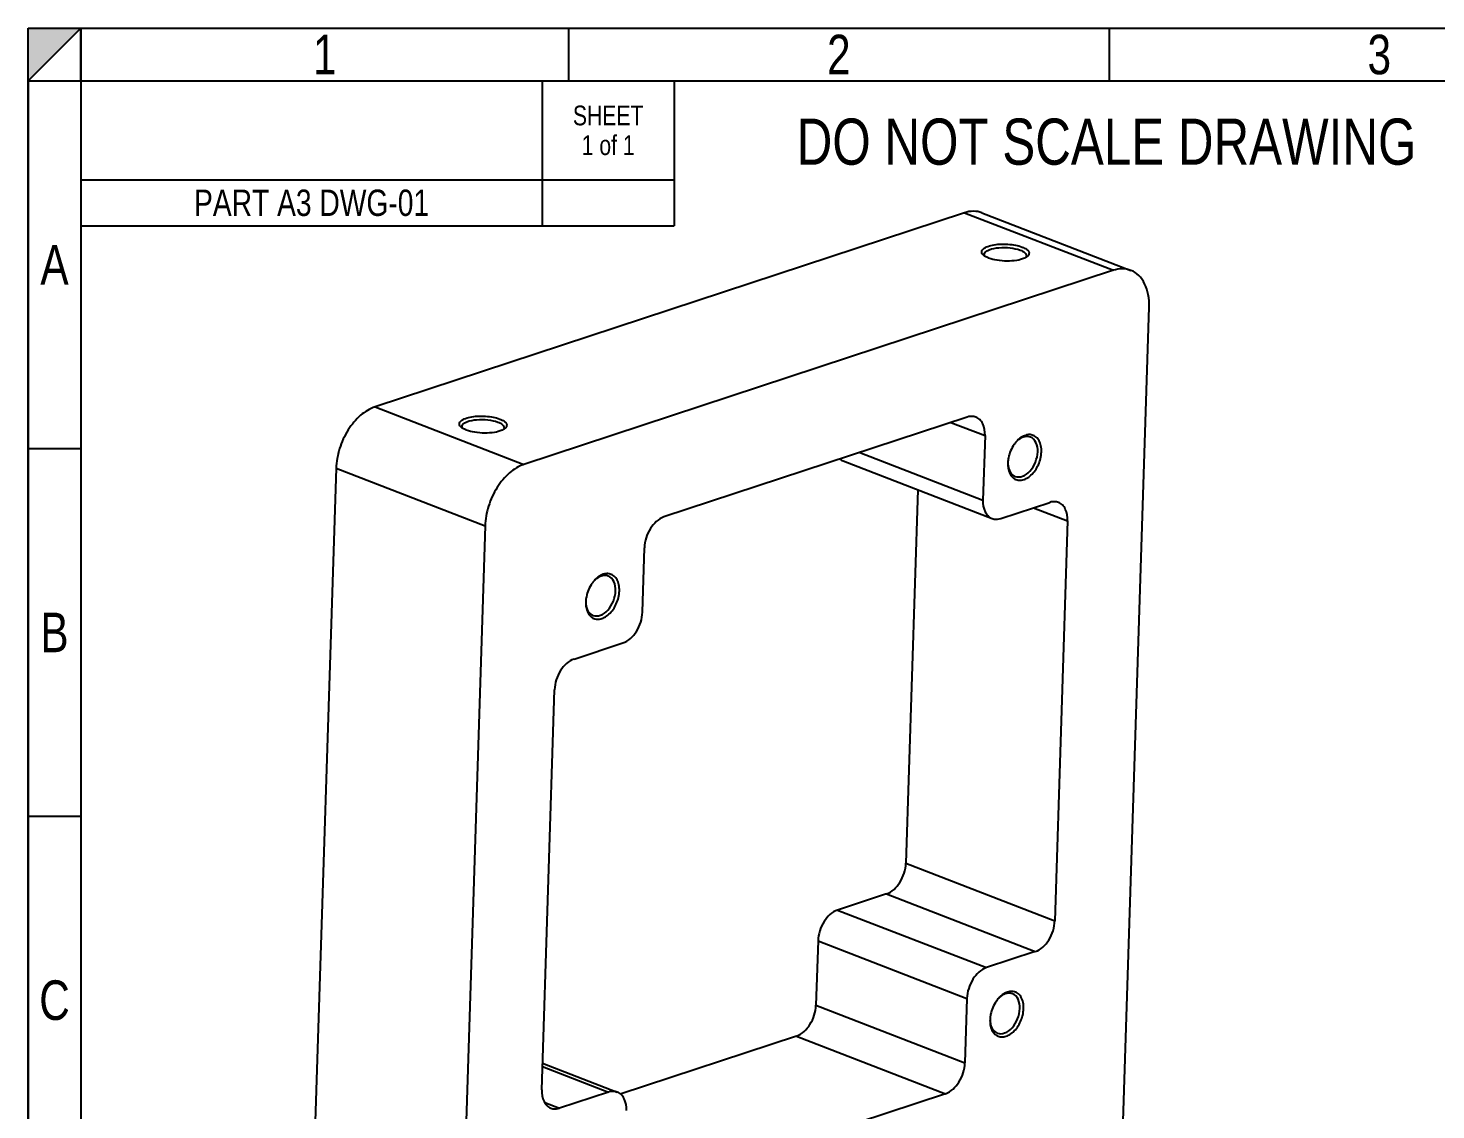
# Model space of a CAD drawing. Header units: inches. Extents: x 0.1 to 16.4, y 0 to 11.6.
# Drawn here: x 0.276 to 4.48, y 8.344 to 11.575 of the extents above; entities that cross this region are included whole.
import ezdxf

# ---------------------------------------------------------------- set-up
doc = ezdxf.new("R2010")
doc.units = ezdxf.units.IN
doc.header["$LTSCALE"] = 0.909449
doc.header["$MEASUREMENT"] = 0
doc.layers.get('0').update_dxf_attribs({"linetype": 'CONTINUOUS'})
doc.layers.add('02___PRT_ALL_AXES', color=7, linetype='CONTINUOUS')
doc.styles.get("Standard").update_dxf_attribs({"font": 'txt', "width": 0.8})

# ---------------------------------------------------------------- blocks, each defined once
blk = doc.blocks.new('*T33')
at = {"color": 2, "linetype": 'Continuous'}
for p, q in [((0, 0), (15.8268, 0)), ((0, 0), (0, -0.1575)), ((1.4567, 0), (1.4567, -0.1575)), ((3.0709, 0), (3.0709, -0.1575)), ((4.685, 0), (4.685, -0.1575)), ((6.2992, 0), (6.2992, -0.1575)), ((7.9134, 0), (7.9134, -0.1575)), ((9.5276, 0), (9.5276, -0.1575)), ((11.1417, 0), (11.1417, -0.1575)), ((12.7559, 0), (12.7559, -0.1575)), ((14.3701, 0), (14.3701, -0.1575)), ((15.8268, 0), (15.8268, -0.1575)), ((0, -0.1575), (15.8268, -0.1575))]:
    blk.add_line(p, q, dxfattribs=at)
at = {"color": 2, "linetype": 'Continuous', "attachment_point": 2, "line_spacing_factor": 0.9}
for s, insert, char_height, width in [('1', (0.7283, -0.0197), 0.1181, 0.188976), ('2', (2.2638, -0.0197), 0.1181, 0.188976), ('3 ', (3.878, -0.0197), 0.11811, 0.377953), ('4', (5.4921, -0.0197), 0.1181, 0.188976), ('5', (7.1063, -0.0197), 0.1181, 0.188976), ('6', (8.7205, -0.0197), 0.1181, 0.188976), ('7', (10.3346, -0.0197), 0.1181, 0.188976), ('8', (11.9488, -0.0197), 0.1181, 0.188976), ('9', (13.563, -0.0197), 0.1181, 0.188976), ('10', (15.0984, -0.0197), 0.11811, 0.377953)]:
    blk.add_mtext(s, dxfattribs=dict(at, insert=insert, char_height=char_height, width=width))
blk = doc.blocks.new('*T35')
at = {"color": 2, "linetype": 'Continuous'}
for p, q in [((0, 0), (0.1575, 0)), ((0, 0), (0, -10.9843)), ((0.1575, 0), (0.1575, -10.9843)), ((0, -1.0984), (0.1575, -1.0984)), ((0, -2.1969), (0.1575, -2.1969)), ((0, -3.2953), (0.1575, -3.2953)), ((0, -4.3937), (0.1575, -4.3937)), ((0, -5.4921), (0.1575, -5.4921)), ((0, -6.5906), (0.1575, -6.5906)), ((0, -7.689), (0.1575, -7.689)), ((0, -8.7874), (0.1575, -8.7874)), ((0, -9.8858), (0.1575, -9.8858)), ((0, -10.9843), (0.1575, -10.9843))]:
    blk.add_line(p, q, dxfattribs=at)
at = {"color": 2, "linetype": 'Continuous', "char_height": 0.1181, "width": 0.188976, "attachment_point": 2, "line_spacing_factor": 0.9}
for s, insert in [('A', (0.0787, -0.4902)), ('B', (0.0787, -1.5886)), ('C', (0.0787, -2.687)), ('D', (0.0787, -3.7854)), ('E', (0.0787, -4.8839)), ('F', (0.0787, -5.9823)), ('G', (0.0787, -7.0807)), ('H', (0.0787, -8.1791)), ('J', (0.0787, -9.2776)), ('K', (0.0787, -10.376))]:
    blk.add_mtext(s, dxfattribs=dict(at, insert=insert))
blk = doc.blocks.new('*T37')
at = {"color": 2, "linetype": 'Continuous'}
for p, q in [((0, 0), (1.7717, 0)), ((0, 0), (0, -0.4331)), ((1.378, 0), (1.378, -0.4331)), ((1.7717, 0), (1.7717, -0.4331)), ((0, -0.2953), (1.7717, -0.2953)), ((0, -0.4331), (1.7717, -0.4331))]:
    blk.add_line(p, q, dxfattribs=at)
at = {"color": 2, "linetype": 'Continuous', "attachment_point": 2, "line_spacing_factor": 0.9}
for s, insert, char_height, width in [('SHEET\\P1 of 1', (1.5748, -0.0738), 0.05906, 0.566929), ('PART A3 DWG-01', (0.689, -0.3248), 0.07874, 1.76378)]:
    blk.add_mtext(s, dxfattribs=dict(at, insert=insert, char_height=char_height, width=width))

msp = doc.modelspace()

# ---------------------------------------------------------------- hatches: boundary and pattern name
at = {"linetype": 'Continuous'}
h = msp.add_hatch(color=2, dxfattribs=at)
edge = h.paths.add_edge_path()
edge.add_line((0.2756, 11.5748), (0.4331, 11.5748))
edge.add_line((0.2756, 11.4173), (0.2756, 11.5748))
edge.add_line((0.2756, 11.4173), (0.4331, 11.5748))

# ---------------------------------------------------------------- linework, layer by layer
at = {"color": 7, "linetype": 'Continuous'}
for p, q in [((0.2756, 11.4173), (0.4331, 11.5748)), ((0.2756, 11.4173), (0.2756, 11.5748)), ((0.2756, 11.5748), (0.4331, 11.5748)), ((0.4331, 11.4173), (0.4331, 11.5748)), ((0.4331, 11.5748), (16.2598, 11.5748)), ((0.2756, 0.4331), (0.2756, 11.4173)), ((0.2756, 11.4173), (0.4331, 11.4173)), ((3.0722, 11.0234), (1.3117, 10.4435)), ((3.0722, 11.0234), (3.517, 10.8514)), ((3.1321, 10.8939), (3.1286, 10.8967)), ((3.2563, 10.8917), (3.255, 10.8896)), ((3.517, 10.8514), (1.7564, 10.2715)), ((3.527, 7.7206), (3.6237, 10.7411)), ((1.3117, 10.4435), (1.7564, 10.2715)), ((3.08, 10.413), (2.1743, 10.1147)), ((3.0318, 10.3971), (3.1334, 10.3578)), ((1.5721, 10.3802), (1.5686, 10.383)), ((1.6963, 10.3779), (1.695, 10.3758)), ((3.1334, 10.3578), (3.1272, 10.1651)), ((2.7594, 10.3074), (3.1272, 10.1651)), ((1.1956, 10.2599), (1.0988, 7.2393)), ((1.1956, 10.2599), (1.6403, 10.0879)), ((3.2016, 10.2758), (3.2016, 10.2734)), ((2.9327, 10.1958), (2.897, 9.0802)), ((3.1806, 10.11), (3.3266, 10.1581)), ((3.2784, 10.1422), (3.38, 10.1029)), ((3.38, 10.1029), (3.3417, 8.9083)), ((1.6403, 10.0879), (1.5436, 7.0673)), ((2.1101, 9.8301), (2.1163, 10.0228)), ((1.941, 9.8607), (1.9409, 9.8582)), ((1.9059, 9.6902), (2.052, 9.7383)), ((1.8096, 8.4037), (1.8479, 9.5983)), ((2.897, 9.0802), (3.3417, 8.9083)), ((2.8389, 8.9884), (2.6929, 8.9403)), ((2.8389, 8.9884), (3.2837, 8.8164)), ((2.6929, 8.9403), (3.1376, 8.7683)), ((2.6348, 8.8485), (2.6286, 8.6558)), ((2.6348, 8.8485), (3.0795, 8.6765)), ((3.2837, 8.8164), (3.1376, 8.7683)), ((3.0795, 8.6765), (3.0734, 8.4838)), ((2.6286, 8.6558), (3.0734, 8.4838)), ((3.1484, 8.6129), (3.1483, 8.6105)), ((2.5706, 8.5639), (2.0442, 8.3906)), ((2.5706, 8.5639), (3.0153, 8.3919)), ((1.8118, 8.4729), (2.0091, 8.3966)), ((2.0091, 8.3966), (1.863, 8.3485)), ((3.0153, 8.3919), (2.1096, 8.0936)), ((1.8184, 8.3658), (1.863, 8.3485))]:
    msp.add_line(p, q, dxfattribs=at)
for centre, radius, start, end in [((3.1394, 10.8988), 0.00827, 178.2488, 190.0503), ((1.5794, 10.385), 0.00827, 178.2488, 190.0503), ((3.2875, 10.286), 0.0809, 132.4906, 138.0014), ((3.2963, 10.2782), 0.0927, 139.616, 144.8909), ((3.2922, 10.2817), 0.0873, 137.9493, 139.5834), ((3.2904, 10.273), 0.0888, 177.0407, 177.728), ((3.2892, 10.273), 0.0876, 177.7286, 178.1659), ((2.0357, 9.8631), 0.0927, 139.616, 144.8909), ((2.0315, 9.8665), 0.0873, 137.9493, 139.5834), ((2.0268, 9.8709), 0.0809, 132.4906, 138.0014), ((2.0297, 9.8578), 0.0888, 177.0407, 177.728), ((2.0285, 9.8579), 0.0876, 177.7286, 178.1659), ((3.2431, 8.6153), 0.0927, 139.616, 144.8909), ((3.2389, 8.6188), 0.0873, 137.9493, 139.5834), ((3.2342, 8.6231), 0.0809, 132.4906, 138.0014), ((3.2371, 8.6101), 0.0888, 177.0407, 177.728), ((3.2359, 8.6101), 0.0876, 177.7286, 178.1659)]:
    msp.add_arc(centre, radius, start, end, dxfattribs=at)
for points, knots in [([(3.1243, 11.0233), (3.1164, 11.0263), (3.0986, 11.0295), (3.0809, 11.0262), (3.0722, 11.0234)], [0, 0, 0, 0, 0.482355, 1, 1, 1, 1]), ([(3.1286, 10.8967), (3.1261, 10.899), (3.1229, 10.9033), (3.1238, 10.91), (3.1268, 10.9143), (3.1315, 10.9181), (3.141, 10.923), (3.1565, 10.9274), (3.178, 10.93), (3.2013, 10.9299), (3.2239, 10.9271), (3.2381, 10.9233), (3.2444, 10.9209)], [0, 0, 0, 0, 0.070514, 0.101329, 0.136118, 0.178692, 0.230511, 0.360837, 0.518709, 0.689173, 0.855048, 1, 1, 1, 1]), ([(3.1319, 10.9023), (3.1329, 10.9046), (3.1375, 10.9091), (3.1517, 10.9159), (3.1764, 10.9201), (3.2077, 10.9196), (3.2291, 10.9153), (3.2386, 10.9117)], [0, 0, 0, 0, 0.068315, 0.162474, 0.421988, 0.726977, 1, 1, 1, 1]), ([(3.1442, 10.8878), (3.143, 10.8883), (3.1388, 10.89), (3.1348, 10.8921), (3.1321, 10.8939)], [0, 0, 0, 0, 0.274328, 1, 1, 1, 1]), ([(3.2386, 10.9117), (3.2436, 10.9098), (3.2515, 10.9064), (3.2571, 10.8983), (3.257, 10.895)], [0, 0, 0, 0, 0.612182, 1, 1, 1, 1]), ([(3.2444, 10.9209), (3.2488, 10.9192), (3.256, 10.9157), (3.2644, 10.9086), (3.2659, 10.8988), (3.2617, 10.8944), (3.2594, 10.8925)], [0, 0, 0, 0, 0.345392, 0.593935, 0.780899, 1, 1, 1, 1]), ([(3.2594, 10.8925), (3.2588, 10.8921), (3.2562, 10.8901), (3.2533, 10.8886), (3.251, 10.8875)], [0, 0, 0, 0, 0.225729, 1, 1, 1, 1]), ([(3.251, 10.8875), (3.2438, 10.8843), (3.2265, 10.8801), (3.199, 10.8782), (3.1706, 10.8804), (3.1523, 10.8847), (3.1442, 10.8878)], [0, 0, 0, 0, 0.217728, 0.484404, 0.759425, 1, 1, 1, 1]), ([(3.5691, 10.8513), (3.5611, 10.8543), (3.5433, 10.8575), (3.5256, 10.8542), (3.517, 10.8514)], [0, 0, 0, 0, 0.482355, 1, 1, 1, 1]), ([(3.6237, 10.7411), (3.6241, 10.7537), (3.6226, 10.7779), (3.6123, 10.8109), (3.5945, 10.8368), (3.5778, 10.8479), (3.5691, 10.8513)], [0, 0, 0, 0, 0.290744, 0.552379, 0.785411, 1, 1, 1, 1]), ([(1.3117, 10.4435), (1.2959, 10.4383), (1.2647, 10.4187), (1.2287, 10.3748), (1.2036, 10.3201), (1.1962, 10.2798), (1.1956, 10.2599)], [0, 0, 0, 0, 0.218204, 0.469507, 0.737701, 1, 1, 1, 1]), ([(1.5686, 10.383), (1.5662, 10.3852), (1.5629, 10.3896), (1.5639, 10.3962), (1.5668, 10.4005), (1.5716, 10.4043), (1.581, 10.4093), (1.5965, 10.4136), (1.618, 10.4162), (1.6414, 10.4161), (1.6639, 10.4133), (1.6781, 10.4095), (1.6845, 10.4071)], [0, 0, 0, 0, 0.070514, 0.101329, 0.136118, 0.178692, 0.230511, 0.360837, 0.518709, 0.689173, 0.855048, 1, 1, 1, 1]), ([(1.5719, 10.3885), (1.573, 10.3908), (1.5775, 10.3953), (1.5918, 10.4021), (1.6164, 10.4063), (1.6477, 10.4058), (1.6692, 10.4016), (1.6787, 10.3979)], [0, 0, 0, 0, 0.068315, 0.162474, 0.421988, 0.726977, 1, 1, 1, 1]), ([(1.6787, 10.3979), (1.6836, 10.396), (1.6915, 10.3926), (1.6972, 10.3845), (1.6971, 10.3812)], [0, 0, 0, 0, 0.612182, 1, 1, 1, 1]), ([(1.6845, 10.4071), (1.6888, 10.4054), (1.696, 10.4019), (1.7044, 10.3948), (1.7059, 10.3851), (1.7018, 10.3806), (1.6995, 10.3788)], [0, 0, 0, 0, 0.345392, 0.593935, 0.780899, 1, 1, 1, 1]), ([(3.106, 10.4129), (3.1041, 10.4137), (3.0956, 10.4161), (3.0863, 10.415), (3.08, 10.413)], [0, 0, 0, 0, 0.240614, 1, 1, 1, 1]), ([(3.1334, 10.3578), (3.1337, 10.3697), (3.1313, 10.3875), (3.1188, 10.4057), (3.1104, 10.4112), (3.106, 10.4129)], [0, 0, 0, 0, 0.550557, 0.784541, 1, 1, 1, 1]), ([(1.5842, 10.3741), (1.583, 10.3745), (1.5789, 10.3762), (1.5748, 10.3783), (1.5721, 10.3802)], [0, 0, 0, 0, 0.274328, 1, 1, 1, 1]), ([(1.691, 10.3738), (1.6838, 10.3705), (1.6665, 10.3663), (1.639, 10.3644), (1.6107, 10.3666), (1.5923, 10.3709), (1.5842, 10.3741)], [0, 0, 0, 0, 0.217728, 0.484404, 0.759425, 1, 1, 1, 1]), ([(1.6995, 10.3788), (1.6989, 10.3783), (1.6962, 10.3764), (1.6933, 10.3748), (1.691, 10.3738)], [0, 0, 0, 0, 0.225729, 1, 1, 1, 1]), ([(3.261, 10.3602), (3.2586, 10.3598), (3.2482, 10.3573), (3.2389, 10.3512), (3.2329, 10.3457)], [0, 0, 0, 0, 0.228856, 1, 1, 1, 1]), ([(3.2689, 10.3533), (3.2637, 10.3553), (3.2506, 10.3558), (3.2395, 10.3498), (3.2342, 10.3459)], [0, 0, 0, 0, 0.461583, 1, 1, 1, 1]), ([(3.2908, 10.3092), (3.2911, 10.3187), (3.289, 10.3365), (3.276, 10.3505), (3.2689, 10.3533)], [0, 0, 0, 0, 0.554958, 1, 1, 1, 1]), ([(3.3019, 10.3089), (3.3021, 10.3149), (3.3013, 10.3263), (3.2961, 10.3418), (3.2871, 10.3537), (3.2788, 10.3582), (3.2745, 10.3594)], [0, 0, 0, 0, 0.2925, 0.553763, 0.785201, 1, 1, 1, 1]), ([(3.2205, 10.3315), (3.2122, 10.3197), (3.2044, 10.3013), (3.2019, 10.2823), (3.2017, 10.2776)], [0, 0, 0, 0, 0.754118, 1, 1, 1, 1]), ([(3.2173, 10.2316), (3.2207, 10.2287), (3.2288, 10.2243), (3.2432, 10.2237), (3.2578, 10.2289), (3.2769, 10.2429), (3.295, 10.2699), (3.3015, 10.2957), (3.3019, 10.3089)], [0, 0, 0, 0, 0.096828, 0.195937, 0.305865, 0.43013, 0.711415, 1, 1, 1, 1]), ([(3.2235, 10.2358), (3.2303, 10.2331), (3.2482, 10.2343), (3.2698, 10.2516), (3.2856, 10.2777), (3.2904, 10.2987), (3.2908, 10.3092)], [0, 0, 0, 0, 0.195557, 0.436849, 0.717429, 1, 1, 1, 1]), ([(1.7564, 10.2715), (1.7406, 10.2663), (1.7094, 10.2467), (1.6734, 10.2028), (1.6483, 10.1481), (1.6409, 10.1078), (1.6403, 10.0879)], [0, 0, 0, 0, 0.218204, 0.469507, 0.737701, 1, 1, 1, 1]), ([(3.2016, 10.2734), (3.2016, 10.2691), (3.2025, 10.2541), (3.209, 10.2385), (3.2173, 10.2316)], [0, 0, 0, 0, 0.285477, 1, 1, 1, 1]), ([(3.2032, 10.2624), (3.2046, 10.2564), (3.209, 10.2454), (3.2185, 10.2377), (3.2235, 10.2358)], [0, 0, 0, 0, 0.535619, 1, 1, 1, 1]), ([(3.1272, 10.1651), (3.1268, 10.1532), (3.1293, 10.1354), (3.1418, 10.1172), (3.1502, 10.1117), (3.1545, 10.11)], [0, 0, 0, 0, 0.550557, 0.784541, 1, 1, 1, 1]), ([(3.3527, 10.158), (3.3507, 10.1588), (3.3422, 10.1612), (3.333, 10.1602), (3.3266, 10.1581)], [0, 0, 0, 0, 0.240614, 1, 1, 1, 1]), ([(3.38, 10.1029), (3.3804, 10.1149), (3.3779, 10.1326), (3.3654, 10.1508), (3.357, 10.1563), (3.3527, 10.158)], [0, 0, 0, 0, 0.550557, 0.784541, 1, 1, 1, 1]), ([(2.1743, 10.1147), (2.1576, 10.1092), (2.1286, 10.0801), (2.1169, 10.0429), (2.1163, 10.0228)], [0, 0, 0, 0, 0.468102, 1, 1, 1, 1]), ([(3.1545, 10.11), (3.1565, 10.1093), (3.165, 10.1069), (3.1742, 10.1079), (3.1806, 10.11)], [0, 0, 0, 0, 0.240614, 1, 1, 1, 1]), ([(2.0003, 9.945), (1.9979, 9.9447), (1.9875, 9.9421), (1.9783, 9.936), (1.9722, 9.9305)], [0, 0, 0, 0, 0.228856, 1, 1, 1, 1]), ([(2.0083, 9.9381), (2.003, 9.9401), (1.99, 9.9406), (1.9788, 9.9346), (1.9736, 9.9307)], [0, 0, 0, 0, 0.461583, 1, 1, 1, 1]), ([(2.0301, 9.894), (2.0304, 9.9035), (2.0283, 9.9213), (2.0154, 9.9353), (2.0083, 9.9381)], [0, 0, 0, 0, 0.554958, 1, 1, 1, 1]), ([(2.0413, 9.8937), (2.0414, 9.8997), (2.0407, 9.9112), (2.0355, 9.9267), (2.0265, 9.9385), (2.0181, 9.943), (2.0139, 9.9442)], [0, 0, 0, 0, 0.2925, 0.553763, 0.785201, 1, 1, 1, 1]), ([(1.9599, 9.9163), (1.9515, 9.9045), (1.9438, 9.8862), (1.9413, 9.8671), (1.941, 9.8624)], [0, 0, 0, 0, 0.754118, 1, 1, 1, 1]), ([(1.9567, 9.8164), (1.96, 9.8135), (1.9682, 9.8091), (1.9825, 9.8085), (1.9971, 9.8137), (2.0163, 9.8277), (2.0344, 9.8547), (2.0408, 9.8805), (2.0413, 9.8937)], [0, 0, 0, 0, 0.096828, 0.195937, 0.305865, 0.43013, 0.711415, 1, 1, 1, 1]), ([(1.9628, 9.8206), (1.9696, 9.8179), (1.9875, 9.8191), (2.0092, 9.8364), (2.025, 9.8625), (2.0298, 9.8835), (2.0301, 9.894)], [0, 0, 0, 0, 0.195557, 0.436849, 0.717429, 1, 1, 1, 1]), ([(1.9409, 9.8582), (1.9409, 9.8539), (1.9419, 9.8389), (1.9484, 9.8234), (1.9567, 9.8164)], [0, 0, 0, 0, 0.285477, 1, 1, 1, 1]), ([(1.9426, 9.8472), (1.944, 9.8412), (1.9484, 9.8302), (1.9579, 9.8225), (1.9628, 9.8206)], [0, 0, 0, 0, 0.535619, 1, 1, 1, 1]), ([(2.052, 9.7383), (2.0688, 9.7438), (2.0977, 9.7728), (2.1095, 9.8101), (2.1101, 9.8301)], [0, 0, 0, 0, 0.468102, 1, 1, 1, 1]), ([(1.9059, 9.6902), (1.8892, 9.6847), (1.8602, 9.6556), (1.8485, 9.6184), (1.8479, 9.5983)], [0, 0, 0, 0, 0.468102, 1, 1, 1, 1]), ([(2.8389, 8.9884), (2.8557, 8.9939), (2.8847, 9.023), (2.8964, 9.0602), (2.897, 9.0802)], [0, 0, 0, 0, 0.468102, 1, 1, 1, 1]), ([(2.6929, 8.9403), (2.6761, 8.9348), (2.6471, 8.9057), (2.6354, 8.8685), (2.6348, 8.8485)], [0, 0, 0, 0, 0.468102, 1, 1, 1, 1]), ([(3.2837, 8.8164), (3.3004, 8.8219), (3.3294, 8.851), (3.3411, 8.8882), (3.3417, 8.9083)], [0, 0, 0, 0, 0.468102, 1, 1, 1, 1]), ([(3.1376, 8.7683), (3.1209, 8.7628), (3.0919, 8.7338), (3.0802, 8.6965), (3.0795, 8.6765)], [0, 0, 0, 0, 0.468102, 1, 1, 1, 1]), ([(3.1673, 8.6686), (3.1589, 8.6568), (3.1512, 8.6384), (3.1487, 8.6194), (3.1484, 8.6146)], [0, 0, 0, 0, 0.754118, 1, 1, 1, 1]), ([(3.2077, 8.6972), (3.2053, 8.6969), (3.1949, 8.6944), (3.1857, 8.6883), (3.1796, 8.6827)], [0, 0, 0, 0, 0.228856, 1, 1, 1, 1]), ([(3.2157, 8.6903), (3.2104, 8.6924), (3.1974, 8.6928), (3.1862, 8.6869), (3.181, 8.683)], [0, 0, 0, 0, 0.461583, 1, 1, 1, 1]), ([(3.2375, 8.6463), (3.2378, 8.6558), (3.2357, 8.6736), (3.2228, 8.6876), (3.2157, 8.6903)], [0, 0, 0, 0, 0.554958, 1, 1, 1, 1]), ([(3.2487, 8.6459), (3.2488, 8.6519), (3.2481, 8.6634), (3.2429, 8.6789), (3.2339, 8.6907), (3.2255, 8.6953), (3.2213, 8.6964)], [0, 0, 0, 0, 0.2925, 0.553763, 0.785201, 1, 1, 1, 1]), ([(2.5706, 8.5639), (2.5873, 8.5694), (2.6163, 8.5985), (2.628, 8.6357), (2.6286, 8.6558)], [0, 0, 0, 0, 0.468102, 1, 1, 1, 1]), ([(3.1641, 8.5686), (3.1674, 8.5658), (3.1756, 8.5614), (3.1899, 8.5608), (3.2045, 8.5659), (3.2237, 8.5799), (3.2418, 8.6069), (3.2482, 8.6328), (3.2487, 8.6459)], [0, 0, 0, 0, 0.096828, 0.195937, 0.305865, 0.43013, 0.711415, 1, 1, 1, 1]), ([(3.1702, 8.5728), (3.177, 8.5702), (3.1949, 8.5714), (3.2166, 8.5887), (3.2324, 8.6147), (3.2372, 8.6357), (3.2375, 8.6463)], [0, 0, 0, 0, 0.195557, 0.436849, 0.717429, 1, 1, 1, 1]), ([(3.1483, 8.6105), (3.1483, 8.6061), (3.1493, 8.5911), (3.1558, 8.5756), (3.1641, 8.5686)], [0, 0, 0, 0, 0.285477, 1, 1, 1, 1]), ([(3.15, 8.5995), (3.1514, 8.5935), (3.1558, 8.5824), (3.1653, 8.5747), (3.1702, 8.5728)], [0, 0, 0, 0, 0.535619, 1, 1, 1, 1]), ([(3.0153, 8.3919), (3.032, 8.3974), (3.061, 8.4265), (3.0727, 8.4637), (3.0734, 8.4838)], [0, 0, 0, 0, 0.468102, 1, 1, 1, 1]), ([(1.8096, 8.4037), (1.8093, 8.3917), (1.8117, 8.374), (1.8242, 8.3558), (1.8326, 8.3502), (1.8369, 8.3486)], [0, 0, 0, 0, 0.550557, 0.784541, 1, 1, 1, 1]), ([(2.0351, 8.3966), (2.0331, 8.3973), (2.0247, 8.3997), (2.0154, 8.3987), (2.0091, 8.3966)], [0, 0, 0, 0, 0.240614, 1, 1, 1, 1]), ([(2.0624, 8.3415), (2.0628, 8.3534), (2.0603, 8.3712), (2.0479, 8.3893), (2.0395, 8.3949), (2.0351, 8.3966)], [0, 0, 0, 0, 0.550557, 0.784541, 1, 1, 1, 1]), ([(1.8369, 8.3486), (1.8389, 8.3478), (1.8474, 8.3454), (1.8567, 8.3464), (1.863, 8.3485)], [0, 0, 0, 0, 0.240614, 1, 1, 1, 1])]:
    msp.add_open_spline(points, degree=3, knots=knots, dxfattribs=at)
for points in [[(3.1311, 10.899), (3.1311, 10.9001), (3.1314, 10.9013), (3.1319, 10.9023)], [(3.1329, 10.8933), (3.1321, 10.8945), (3.1315, 10.8959), (3.1312, 10.8973)], [(3.257, 10.895), (3.257, 10.8939), (3.2567, 10.8927), (3.2563, 10.8917)], [(1.5711, 10.3852), (1.5712, 10.3864), (1.5715, 10.3875), (1.5719, 10.3885)], [(1.573, 10.3795), (1.5722, 10.3807), (1.5715, 10.3821), (1.5713, 10.3835)], [(1.6971, 10.3812), (1.697, 10.3801), (1.6967, 10.379), (1.6963, 10.3779)], [(3.2342, 10.3459), (3.2319, 10.3441), (3.2296, 10.3422), (3.2275, 10.3401)], [(3.2745, 10.3594), (3.2702, 10.3606), (3.2655, 10.3608), (3.261, 10.3602)], [(2.7004, 10.2875), (2.7032, 10.2852), (2.7064, 10.2833), (2.7098, 10.282)], [(3.2017, 10.2733), (3.2019, 10.2696), (3.2024, 10.266), (3.2032, 10.2624)], [(1.9736, 9.9307), (1.9712, 9.9289), (1.969, 9.927), (1.9669, 9.9249)], [(2.0139, 9.9442), (2.0095, 9.9454), (2.0048, 9.9456), (2.0003, 9.945)], [(1.9411, 9.8581), (1.9413, 9.8544), (1.9417, 9.8508), (1.9426, 9.8472)], [(3.181, 8.683), (3.1786, 8.6812), (3.1764, 8.6793), (3.1743, 8.6772)], [(3.2213, 8.6964), (3.2169, 8.6977), (3.2122, 8.6979), (3.2077, 8.6972)], [(3.1485, 8.6104), (3.1487, 8.6067), (3.1491, 8.603), (3.15, 8.5995)]]:
    msp.add_open_spline(points, degree=3, dxfattribs=at)
at = {"layer": '02___PRT_ALL_AXES', "color": 7, "linetype": 'Continuous'}
for p, q in [((3.1243, 11.0233), (3.5691, 10.8513)), ((2.7098, 10.282), (3.1545, 10.11)), ((1.8122, 8.4828), (2.0351, 8.3966))]:
    msp.add_line(p, q, dxfattribs=at)

# ---------------------------------------------------------------- block references
for name, p in [('*T33', (0.4331, 11.5748)), ('*T35', (0.2756, 11.4173)), ('*T37', (0.4331, 11.4173))]:
    msp.add_blockref(name, p)

# ---------------------------------------------------------------- texts
at = {"color": 2, "linetype": 'Continuous', "insert": (3.4964, 11.3047), "char_height": 0.137795, "width": 2.204724, "attachment_point": 2, "line_spacing_factor": 0.9}
msp.add_mtext('DO NOT SCALE DRAWING', dxfattribs=at)

doc.saveas('drawing.dxf')
